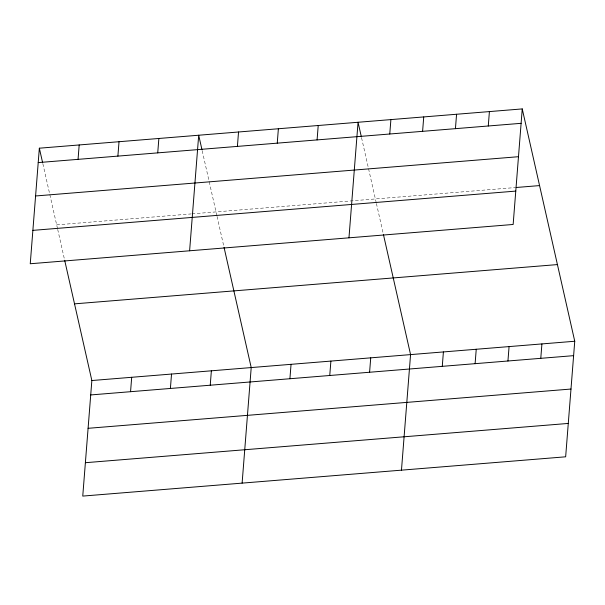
<?xml version="1.0" encoding="UTF-8"?>
<svg xmlns="http://www.w3.org/2000/svg" width="605" height="605" viewBox="0 0 605 605"><rect width="100%" height="100%" fill="white"/><g stroke="black" fill="none" stroke-linecap="round" stroke-linejoin="round"><path stroke-width="0.45" stroke-dasharray="3.02 2.27" d="M56.673 224.863L191.014 213.936M191.936 213.86L515.18 187.573M361.563 137.789L376.204 202.577M376.408 203.484L383.184 233.447M202.206 150.751L216.847 215.531M217.051 216.439L223.827 246.409M42.849 163.705L57.49 228.493M57.694 229.401L64.47 259.363"/><path stroke-width="0.91" d="M39.348 148.195L30.25 263.75L513.146 224.47L522.244 108.915L39.348 148.195L42.645 162.798M78.053 159.357L79.187 144.95M64.674 260.271L91.854 380.53L82.756 496.085L565.652 456.805L574.75 341.25L522.244 108.915M117.892 156.12L119.026 141.714M130.559 391.692L131.693 377.286M157.731 152.876L158.865 138.469M170.398 388.455L171.533 374.049M189.607 250.788L198.697 135.233L202.002 149.836M210.237 385.211L211.372 370.804M237.41 146.395L238.536 131.988M242.113 483.123L251.211 367.568L224.031 247.316M277.249 143.158L278.376 128.752M289.916 378.73L291.05 364.331M317.088 139.914L318.215 125.515M329.755 375.493L330.89 361.087M348.964 237.826L358.054 122.27L361.359 136.874M369.594 372.249L370.729 357.85M389.764 134.007L390.898 119.601M422.6 131.338L423.734 116.931M401.47 470.161L410.568 354.606L383.388 234.354M455.436 128.668L456.571 114.262M442.27 366.343L443.405 351.936M488.273 125.991L489.407 111.592M475.106 363.673L476.241 349.266M507.943 361.003L509.077 346.597M540.779 358.326L541.914 343.927M38.213 162.594L521.109 123.322M35.582 195.975L518.485 156.703M516.118 187.497L539.569 185.591M32.874 230.369L515.778 191.097M74.521 303.854L557.424 264.582M91.854 380.53L574.75 341.25M90.72 394.936L573.616 355.657M88.088 428.31L570.991 389.038M85.381 462.704L568.284 423.432"/></g></svg>
